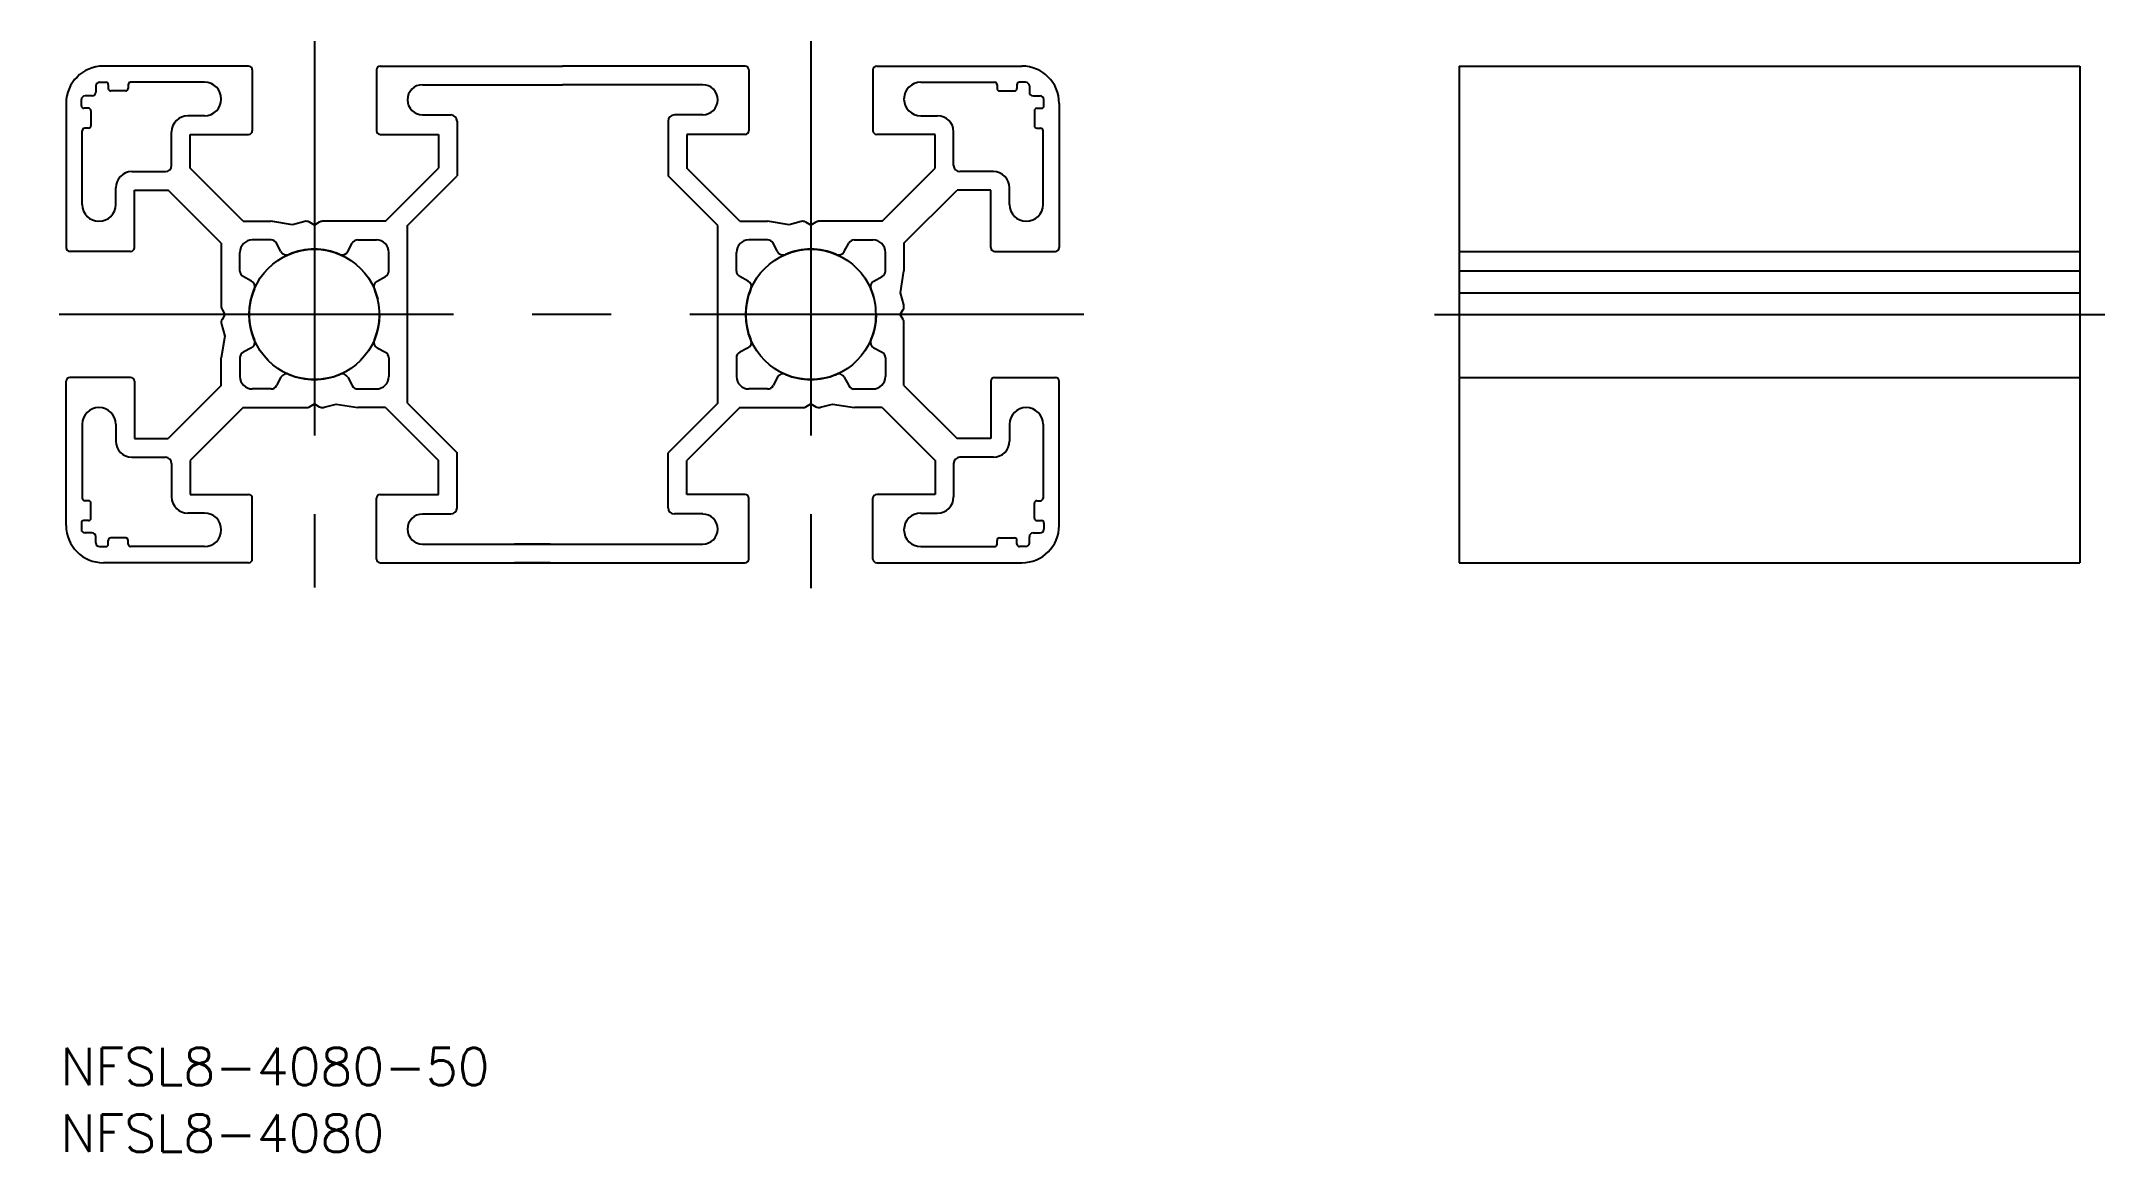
# Model space of a CAD drawing. Extents: x -42 to 124, y -67 to 22.
import ezdxf

# ---------------------------------------------------------------- set-up
doc = ezdxf.new("R2010")
doc.units = 0
doc.linetypes.add('CENTER', pattern=[50.8, 31.75, -6.35, 6.35, -6.35])
doc.linetypes.add('PHANTOM', pattern=[63.5, 31.75, -6.35, 6.35, -6.35, 6.35, -6.35])
doc.layers.get('0').update_dxf_attribs({"linetype": 'CONTINUOUS'})
doc.layers.add('CENTER', color=1, linetype='CENTER')
doc.styles.get("Standard").update_dxf_attribs({"font": 'txt.shx', "height": 3, "bigfont": 'bigfont.shx'})

# ---------------------------------------------------------------- blocks, each defined once
blk = doc.blocks.new('*U37')
at = {"color": 7, "linetype": 'CONTINUOUS'}
blk.add_text('NFSL8-4080-50', height=3, dxfattribs=at).set_placement((-40.46, -62.08))
blk = doc.blocks.new('*U38')
at = {"color": 7, "linetype": 'CONTINUOUS'}
blk.add_text('NFSL8-4080', height=3, dxfattribs=at).set_placement((-40.46, -67.44))

msp = doc.modelspace()

# ---------------------------------------------------------------- linework, layer by layer
at = {"color": 7, "linetype": 'CONTINUOUS'}
for p, q in [((-25.3, 20), (-37, 20)), ((-14.7, 20), (0, 20)), ((14.7, 20), (0, 20)), ((25.3, 20), (37, 20)), ((72.23, 20), (122.23, 20)), ((72.23, 20), (72.23, -20)), ((122.23, 20), (122.23, -20)), ((-37.6, 18.4), (-37.6, 17.9)), ((-37.3, 18.7), (-36.8, 18.7)), ((-36.6, 18.5), (-36.6, 18.2)), ((-35, 18.5), (-35, 18.2)), ((-28.85, 18.7), (-34.8, 18.7)), ((-25, 19.7), (-25, 14.8)), ((-15, 19.7), (-15, 14.8)), ((-11.29, 18.5), (0, 18.5)), ((11.29, 18.5), (0, 18.5)), ((15, 19.7), (15, 14.8)), ((25, 19.7), (25, 14.8)), ((28.85, 18.7), (34.8, 18.7)), ((35, 18.5), (35, 18.2)), ((36.6, 18.5), (36.6, 18.2)), ((37.3, 18.7), (36.8, 18.7)), ((37.6, 18.4), (37.6, 17.9)), ((-40, 17), (-40, 5.38)), ((-38.77, 16.8), (-38.77, 17.3)), ((-37.9, 17.6), (-38.47, 17.6)), ((-35.2, 18), (-36.4, 18)), ((35.2, 18), (36.4, 18)), ((37.9, 17.6), (38.47, 17.6)), ((38.77, 16.8), (38.77, 17.3)), ((40, 17), (40, 5.38)), ((-38.2, 16.6), (-38.57, 16.6)), ((-38.2, 15), (-38.5, 15)), ((-38, 16.4), (-38, 15.2)), ((-28.85, 16), (-30.2, 16)), ((-11.29, 16.07), (-9, 16.07)), ((-8.5, 15.57), (-8.5, 11.15)), ((8.5, 15.57), (8.5, 11.15)), ((11.29, 16.07), (9, 16.07)), ((28.85, 16), (30.2, 16)), ((38, 16.4), (38, 15.2)), ((38.2, 16.6), (38.57, 16.6)), ((38.2, 15), (38.5, 15)), ((-38.7, 8.85), (-38.7, 14.8)), ((-31.5, 12), (-31.5, 14.7)), ((-30, 11.77), (-30, 14.5)), ((-30, 14.5), (-25.3, 14.5)), ((-14.7, 14.5), (-10, 14.5)), ((-10, 14.5), (-10, 11.77)), ((10, 14.5), (10, 11.77)), ((14.7, 14.5), (10, 14.5)), ((30, 14.5), (25.3, 14.5)), ((30, 11.77), (30, 14.5)), ((31.5, 12), (31.5, 14.7)), ((38.7, 8.85), (38.7, 14.8)), ((-25.73, 7.5), (-30, 11.77)), ((-14.27, 7.5), (-10, 11.77)), ((14.27, 7.5), (10, 11.77)), ((25.73, 7.5), (30, 11.77)), ((-36, 8.85), (-36, 10.2)), ((-34.7, 11.5), (-32, 11.5)), ((-34.5, 10), (-31.77, 10)), ((-34.5, 5.38), (-34.5, 10)), ((-27.5, 5.73), (-31.77, 10)), ((-12.5, 7.15), (-8.5, 11.15)), ((12.5, 7.15), (8.5, 11.15)), ((27.5, 5.73), (31.77, 10)), ((34.5, 10), (31.77, 10)), ((34.7, 11.5), (32, 11.5)), ((34.5, 5.38), (34.5, 10)), ((36, 8.85), (36, 10.2)), ((-25.73, 7.5), (-23.5, 7.5)), ((-21.75, 7.22), (-23.5, 7.5)), ((-20.78, 7.48), (-21.75, 7.22)), ((-20, 7.2), (-20.4, 7.43)), ((-19.6, 7.43), (-20, 7.2)), ((-14.27, 7.5), (-19.35, 7.5)), ((-12.5, -7.15), (-12.5, 7.15)), ((12.5, -7.15), (12.5, 7.15)), ((14.27, 7.5), (16.5, 7.5)), ((18.25, 7.22), (16.5, 7.5)), ((19.22, 7.48), (18.25, 7.22)), ((20, 7.2), (19.6, 7.43)), ((20.4, 7.43), (20, 7.2)), ((25.73, 7.5), (20.65, 7.5)), ((-34.8, 5.07), (-39.7, 5.07)), ((-27.5, 5.73), (-27.5, 0.65)), ((-26, 3.49), (-26, 5)), ((-23.49, 6), (-25, 6)), ((-22.69, 5.06), (-23.05, 5.73)), ((-17.31, 5.06), (-16.95, 5.73)), ((-16.51, 6), (-15, 6)), ((-14, 3.49), (-14, 5)), ((14, 3.49), (14, 5)), ((16.51, 6), (15, 6)), ((17.31, 5.06), (16.95, 5.73)), ((22.69, 5.06), (23.05, 5.73)), ((23.49, 6), (25, 6)), ((26, 3.49), (26, 5)), ((27.5, 5.73), (27.5, 3.5)), ((34.8, 5.07), (39.7, 5.07)), ((72.23, 5.07), (122.23, 5.07)), ((27.22, 1.75), (27.5, 3.5)), ((72.23, 3.5), (122.23, 3.5)), ((-25.06, 2.69), (-25.73, 3.05)), ((-14.94, 2.69), (-14.27, 3.05)), ((14.94, 2.69), (14.27, 3.05)), ((25.06, 2.69), (25.73, 3.05)), ((27.48, 0.78), (27.22, 1.75)), ((72.23, 1.75), (122.23, 1.75)), ((-27.43, 0.4), (-27.2, 0)), ((27.2, 0), (27.43, 0.4)), ((-27.48, -0.78), (-27.22, -1.75)), ((-27.2, 0), (-27.43, -0.4)), ((27.43, -0.4), (27.2, 0)), ((27.5, -5.73), (27.5, -0.65)), ((72.23, 0), (122.23, 0)), ((-27.22, -1.75), (-27.5, -3.5)), ((-25.06, -2.69), (-25.73, -3.05)), ((-14.94, -2.69), (-14.27, -3.05)), ((14.94, -2.69), (14.27, -3.05)), ((25.06, -2.69), (25.73, -3.05)), ((-27.5, -5.73), (-27.5, -3.5)), ((-26, -3.49), (-26, -5)), ((-14, -3.49), (-14, -5)), ((14, -3.49), (14, -5)), ((26, -3.49), (26, -5)), ((-40, -17), (-40, -5.38)), ((-34.8, -5.08), (-39.7, -5.08)), ((-34.5, -5.38), (-34.5, -10)), ((-27.5, -5.73), (-31.77, -10)), ((-23.49, -6), (-25, -6)), ((-22.69, -5.06), (-23.05, -5.73)), ((-17.31, -5.06), (-16.95, -5.73)), ((-16.51, -6), (-15, -6)), ((16.51, -6), (15, -6)), ((17.31, -5.06), (16.95, -5.73)), ((22.69, -5.06), (23.05, -5.73)), ((23.49, -6), (25, -6)), ((27.5, -5.73), (31.77, -10)), ((34.5, -5.38), (34.5, -10)), ((34.8, -5.08), (39.7, -5.08)), ((40, -17), (40, -5.38)), ((72.23, -5.08), (122.23, -5.08)), ((-25.73, -7.5), (-30, -11.77)), ((-25.73, -7.5), (-20.65, -7.5)), ((-20.4, -7.43), (-20, -7.2)), ((-20, -7.2), (-19.6, -7.43)), ((-19.22, -7.48), (-18.25, -7.22)), ((-18.25, -7.22), (-16.5, -7.5)), ((-14.27, -7.5), (-16.5, -7.5)), ((-14.27, -7.5), (-10, -11.77)), ((-12.5, -7.15), (-8.5, -11.15)), ((12.5, -7.15), (8.5, -11.15)), ((14.27, -7.5), (10, -11.77)), ((14.27, -7.5), (19.35, -7.5)), ((19.6, -7.43), (20, -7.2)), ((20, -7.2), (20.4, -7.43)), ((20.78, -7.48), (21.75, -7.22)), ((21.75, -7.22), (23.5, -7.5)), ((25.73, -7.5), (23.5, -7.5)), ((25.73, -7.5), (30, -11.77)), ((-38.7, -8.85), (-38.7, -14.8)), ((-36, -8.85), (-36, -10.2)), ((36, -8.85), (36, -10.2)), ((38.7, -8.85), (38.7, -14.8)), ((-34.7, -11.5), (-32, -11.5)), ((-34.5, -10), (-31.77, -10)), ((-8.5, -15.57), (-8.5, -11.15)), ((8.5, -15.57), (8.5, -11.15)), ((34.5, -10), (31.77, -10)), ((34.7, -11.5), (32, -11.5)), ((-31.5, -12), (-31.5, -14.7)), ((-30, -11.77), (-30, -14.5)), ((-10, -14.5), (-10, -11.77)), ((10, -14.5), (10, -11.77)), ((30, -11.77), (30, -14.5)), ((31.5, -12), (31.5, -14.7)), ((-30, -14.5), (-25.3, -14.5)), ((-25, -19.7), (-25, -14.8)), ((-15, -19.7), (-15, -14.8)), ((-14.7, -14.5), (-10, -14.5)), ((14.7, -14.5), (10, -14.5)), ((15, -19.7), (15, -14.8)), ((25, -19.7), (25, -14.8)), ((30, -14.5), (25.3, -14.5)), ((-38.2, -16.6), (-38.57, -16.6)), ((-38.2, -15), (-38.5, -15)), ((-38, -16.4), (-38, -15.2)), ((-28.85, -16), (-30.2, -16)), ((-11.29, -16.07), (-9, -16.07)), ((11.29, -16.07), (9, -16.07)), ((28.85, -16), (30.2, -16)), ((38, -16.4), (38, -15.2)), ((38.2, -15), (38.5, -15)), ((38.2, -16.6), (38.57, -16.6)), ((-38.77, -16.8), (-38.77, -17.3)), ((-37.9, -17.6), (-38.47, -17.6)), ((-37.6, -18.4), (-37.6, -17.9)), ((-36.6, -18.5), (-36.6, -18.2)), ((-35.2, -18), (-36.4, -18)), ((-35, -18.5), (-35, -18.2)), ((35, -18.5), (35, -18.2)), ((35.2, -18), (36.4, -18)), ((36.6, -18.5), (36.6, -18.2)), ((37.6, -18.4), (37.6, -17.9)), ((37.9, -17.6), (38.47, -17.6)), ((38.77, -16.8), (38.77, -17.3)), ((-37.3, -18.7), (-36.8, -18.7)), ((-28.85, -18.7), (-34.8, -18.7)), ((-11.29, -18.5), (11.29, -18.5)), ((-1, -18.5), (-3.89, -18.5)), ((28.85, -18.7), (34.8, -18.7)), ((37.3, -18.7), (36.8, -18.7)), ((-25.3, -20), (-37, -20)), ((-14.7, -20), (14.7, -20)), ((-1, -20), (-3.89, -20)), ((25.3, -20), (37, -20)), ((72.23, -20), (122.23, -20))]:
    msp.add_line(p, q, dxfattribs=at)
at = {"color": 3, "linetype": 'PHANTOM'}
for centre in [(-20, 0), (20, 0)]:
    msp.add_circle(centre, 5.25, dxfattribs=at)
at = {"color": 7, "linetype": 'CONTINUOUS'}
for centre, radius, start, end in [((-37, 17), 3, 90, 180), ((-25.3, 19.7), 0.3, 0, 90), ((-14.7, 19.7), 0.3, 90, 180), ((14.7, 19.7), 0.3, 0, 90), ((25.3, 19.7), 0.3, 90, 180), ((37, 17), 3, 0, 90), ((-37.3, 18.4), 0.3, 90, 180), ((-36.8, 18.5), 0.2, 0, 90), ((-34.8, 18.5), 0.2, 90, 180), ((-28.85, 17.35), 1.35, 270, 90), ((-11.29, 17.29), 1.21, 90, 270), ((11.29, 17.29), 1.21, 270, 90), ((28.85, 17.35), 1.35, 90, 270), ((34.8, 18.5), 0.2, 0, 90), ((36.8, 18.5), 0.2, 90, 180), ((37.3, 18.4), 0.3, 0, 90), ((-38.47, 17.3), 0.3, 90, 180), ((-38.57, 16.8), 0.2, 180, 270), ((-37.9, 17.9), 0.3, 270, 0), ((-36.4, 18.2), 0.2, 180, 270), ((-35.2, 18.2), 0.2, 270, 0), ((35.2, 18.2), 0.2, 180, 270), ((36.4, 18.2), 0.2, 270, 0), ((37.9, 17.9), 0.3, 180, 270), ((38.47, 17.3), 0.3, 0, 90), ((38.57, 16.8), 0.2, 270, 0), ((-38.5, 14.8), 0.2, 90, 180), ((-38.2, 16.4), 0.2, 0, 90), ((-38.2, 15.2), 0.2, 270, 0), ((-30.2, 14.7), 1.3, 90, 180), ((-9, 15.57), 0.5, 0, 90), ((9, 15.57), 0.5, 90, 180), ((30.2, 14.7), 1.3, 0, 90), ((38.2, 16.4), 0.2, 90, 180), ((38.2, 15.2), 0.2, 180, 270), ((38.5, 14.8), 0.2, 360, 90), ((-25.3, 14.8), 0.3, 270, 0), ((-14.7, 14.8), 0.3, 180, 270), ((14.7, 14.8), 0.3, 270, 0), ((25.3, 14.8), 0.3, 180, 270), ((-32, 12), 0.5, 270, 0), ((32, 12), 0.5, 180, 270), ((-34.7, 10.2), 1.3, 90, 180), ((34.7, 10.2), 1.3, 0, 90), ((-37.35, 8.85), 1.35, 180, 0), ((37.35, 8.85), 1.35, 180, 0), ((-20.65, 7), 0.5, 60, 105), ((-19.35, 7), 0.5, 90, 120), ((19.35, 7), 0.5, 60, 105), ((20.65, 7), 0.5, 90, 120), ((-39.7, 5.38), 0.3, 180, 270), ((-34.8, 5.38), 0.3, 270, 0), ((-25, 5), 1, 90, 180), ((-23.49, 5.5), 0.5, 28, 90), ((-22.25, 5.29), 0.5, 208, 293.0117), ((-20, 0), 5.25, 66.9888, 113.0117), ((-17.75, 5.29), 0.5, 246.9888, 332), ((-16.51, 5.5), 0.5, 90, 152), ((-15, 5), 1, 0, 90), ((15, 5), 1, 90, 180), ((16.51, 5.5), 0.5, 28, 90), ((17.75, 5.29), 0.5, 208, 293.0112), ((20, 0), 5.25, 66.9883, 113.0112), ((22.25, 5.29), 0.5, 246.9883, 332), ((23.49, 5.5), 0.5, 90, 152), ((25, 5), 1, 0, 90), ((34.8, 5.38), 0.3, 180, 270), ((39.7, 5.38), 0.3, 270, 0), ((-25.5, 3.49), 0.5, 180, 242), ((-14.5, 3.49), 0.5, 298, 0), ((14.5, 3.49), 0.5, 180, 242), ((25.5, 3.49), 0.5, 298, 0), ((-20, 0), 5.25, 156.9888, 203.0117), ((-25.29, 2.25), 0.5, 336.9888, 62), ((-14.71, 2.25), 0.5, 118, 203.0117), ((-20, 0), 5.25, 336.9888, 23.0117), ((20, 0), 5.25, 156.9883, 203.0112), ((14.71, 2.25), 0.5, 336.9883, 62), ((25.29, 2.25), 0.5, 118, 203.0112), ((20, 0), 5.25, 336.9883, 23.0112), ((-27, 0.65), 0.5, 180, 210), ((27, 0.65), 0.5, 330, 15), ((-27, -0.65), 0.5, 150, 195), ((27, -0.65), 0.5, 0, 30), ((-25.5, -3.49), 0.5, 118, 180), ((-25.29, -2.25), 0.5, 298, 23.0112), ((-14.71, -2.25), 0.5, 156.9883, 242), ((-14.5, -3.49), 0.5, 0, 62), ((14.5, -3.49), 0.5, 118, 180), ((14.71, -2.25), 0.5, 298, 23.0117), ((25.29, -2.25), 0.5, 156.9888, 242), ((25.5, -3.49), 0.5, 0, 62), ((-22.25, -5.29), 0.5, 66.9883, 152), ((-20, 0), 5.25, 246.9883, 293.0112), ((-17.75, -5.29), 0.5, 28, 113.0112), ((17.75, -5.29), 0.5, 66.9888, 152), ((20, 0), 5.25, 246.9888, 293.0117), ((22.25, -5.29), 0.5, 28, 113.0117), ((-39.7, -5.38), 0.3, 90, 180), ((-34.8, -5.38), 0.3, 0, 90), ((-25, -5), 1, 180, 270), ((-23.49, -5.5), 0.5, 270, 332), ((-16.51, -5.5), 0.5, 208, 270), ((-15, -5), 1, 270, 0), ((15, -5), 1, 180, 270), ((16.51, -5.5), 0.5, 270, 332), ((23.49, -5.5), 0.5, 208, 270), ((25, -5), 1, 270, 0), ((34.8, -5.38), 0.3, 90, 180), ((39.7, -5.38), 0.3, 0, 90), ((-37.35, -8.85), 1.35, 0, 180), ((-20.65, -7), 0.5, 270, 300), ((-19.35, -7), 0.5, 240, 285), ((19.35, -7), 0.5, 270, 300), ((20.65, -7), 0.5, 240, 285), ((37.35, -8.85), 1.35, 0, 180), ((-34.7, -10.2), 1.3, 180, 270), ((-32, -12), 0.5, 0, 90), ((32, -12), 0.5, 90, 180), ((34.7, -10.2), 1.3, 270, 0), ((-38.5, -14.8), 0.2, 180, 270), ((-30.2, -14.7), 1.3, 180, 270), ((-25.3, -14.8), 0.3, 0, 90), ((-14.7, -14.8), 0.3, 90, 180), ((14.7, -14.8), 0.3, 0, 90), ((25.3, -14.8), 0.3, 90, 180), ((30.2, -14.7), 1.3, 270, 0), ((38.5, -14.8), 0.2, 270, 0), ((-38.57, -16.8), 0.2, 90, 180), ((-38.2, -15.2), 0.2, 0, 90), ((-38.2, -16.4), 0.2, 270, 0), ((-28.85, -17.35), 1.35, 270, 90), ((-11.29, -17.29), 1.21, 90, 270), ((-9, -15.57), 0.5, 270, 0), ((9, -15.57), 0.5, 180, 270), ((11.29, -17.29), 1.21, 270, 90), ((28.85, -17.35), 1.35, 90, 270), ((38.2, -15.2), 0.2, 90, 180), ((38.2, -16.4), 0.2, 180, 270), ((38.57, -16.8), 0.2, 0, 90), ((-37, -17), 3, 180, 270), ((-38.47, -17.3), 0.3, 180, 270), ((-37.9, -17.9), 0.3, 0, 90), ((-36.4, -18.2), 0.2, 90, 180), ((-35.2, -18.2), 0.2, 0, 90), ((35.2, -18.2), 0.2, 90, 180), ((36.4, -18.2), 0.2, 0, 90), ((37, -17), 3, 270, 0), ((37.9, -17.9), 0.3, 90, 180), ((38.47, -17.3), 0.3, 270, 0), ((-37.3, -18.4), 0.3, 180, 270), ((-36.8, -18.5), 0.2, 270, 0), ((-34.8, -18.5), 0.2, 180, 270), ((-25.3, -19.7), 0.3, 270, 0), ((-14.7, -19.7), 0.3, 180, 270), ((14.7, -19.7), 0.3, 270, 0), ((25.3, -19.7), 0.3, 180, 270), ((34.8, -18.5), 0.2, 270, 0), ((36.8, -18.5), 0.2, 180, 270), ((37.3, -18.4), 0.3, 270, 0)]:
    msp.add_arc(centre, radius, start, end, dxfattribs=at)
at = {"layer": 'CENTER', "color": 1, "linetype": 'CENTER'}
for p, q in [((-20, 22), (-20, -22)), ((20, 22), (20, -22.05)), ((42, 0), (-42, 0)), ((70.23, 0), (124.23, 0))]:
    msp.add_line(p, q, dxfattribs=at)

# ---------------------------------------------------------------- block references
at = {"color": 7, "linetype": 'CONTINUOUS'}
for name in ['*U37', '*U38']:
    msp.add_blockref(name, (0, 0), dxfattribs=at)

doc.saveas('drawing.dxf')
